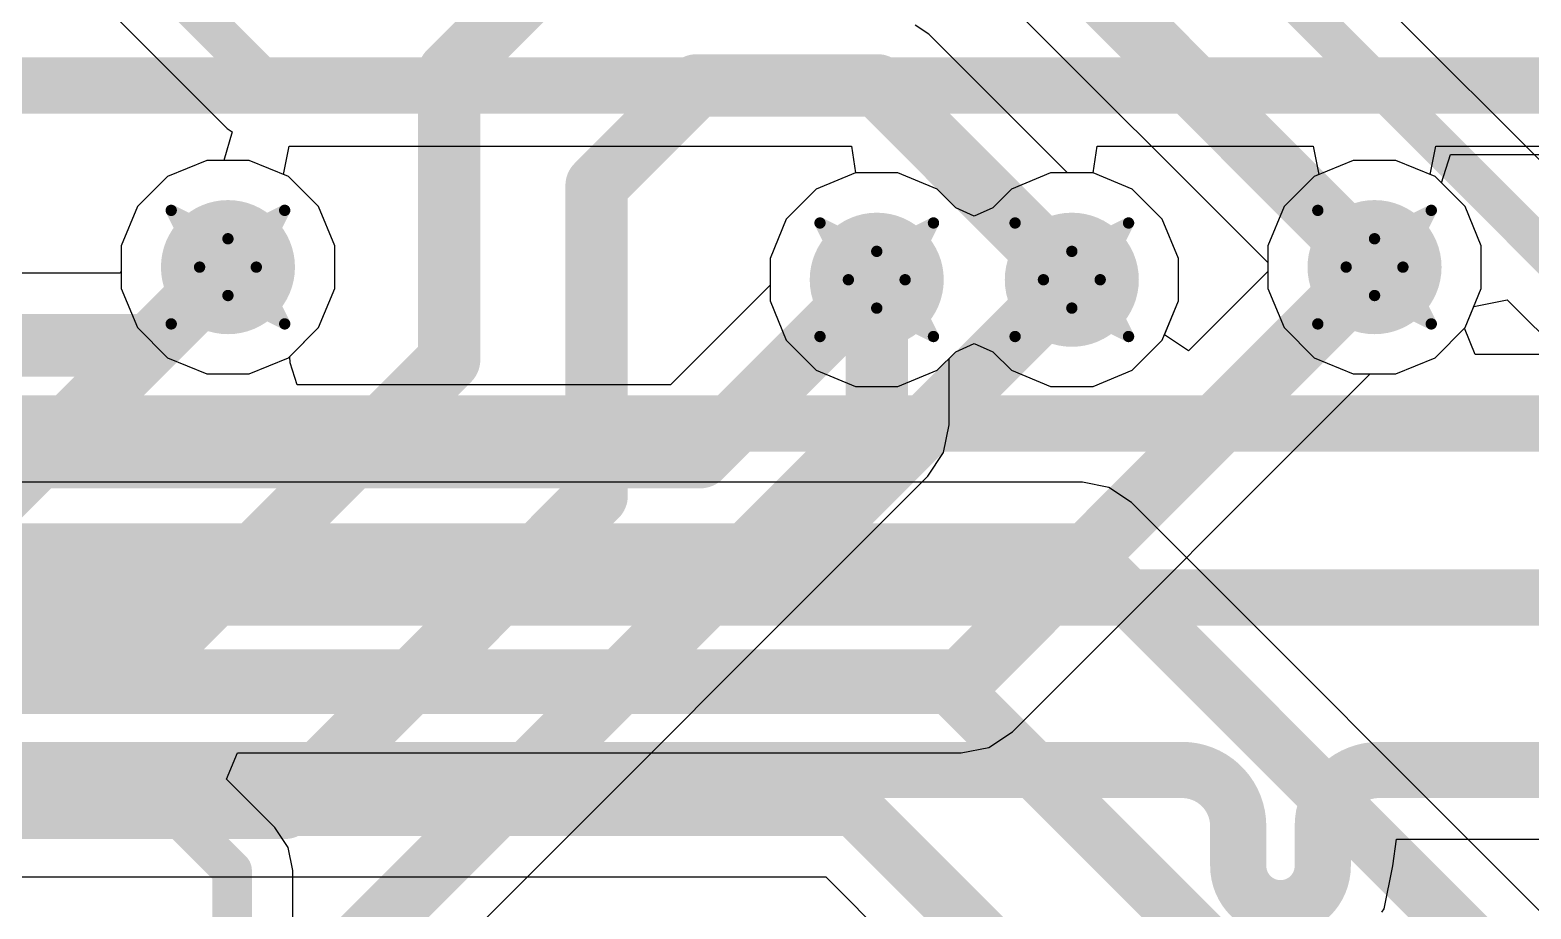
# Model space of a CAD drawing. Header units: inches. Extents: x -3 to 488, y -11 to 93.
# Drawn here: x 93.14 to 99.86, y 19.81 to 23.74 of the extents above; entities that cross this region are included whole.
import ezdxf

# ---------------------------------------------------------------- set-up
doc = ezdxf.new("R2010")
doc.units = ezdxf.units.IN
for name, color, linetype in [('Bottom Layer', 5, 'Continuous'), ('Drill Drawing', 1, 'Continuous'), ('Layer 1', 16, 'Continuous'), ('Layer 2', 76, 'Continuous'), ('Top Layer', 1, 'Continuous'), ('Via Holes', 16, 'Continuous')]:
    doc.layers.add(name, color=color, linetype=linetype)

msp = doc.modelspace()

# ---------------------------------------------------------------- hatches: boundary and pattern name
at = {"layer": 'Bottom Layer'}
h = msp.add_hatch(color=5, dxfattribs=at)
edge = h.paths.add_edge_path()
edge.add_arc((94.02891532, 22.67884212), 0.2999994, 0, 360)
h = msp.add_hatch(color=5, dxfattribs=at)
edge = h.paths.add_edge_path()
edge.add_arc((99.16142982, 22.67884212), 0.2999994, 0, 360)
h = msp.add_hatch(color=5, dxfattribs=at)
edge = h.paths.add_edge_path()
edge.add_arc((96.93308782, 22.62241348), 0.2999994, 0, 360)
h = msp.add_hatch(color=5, dxfattribs=at)
edge = h.paths.add_edge_path()
edge.add_arc((97.80636267999999, 22.62241348), 0.2999994, 0, 360)
at = {"layer": 'Layer 1'}
h = msp.add_hatch(color=16, dxfattribs=at)
edge = h.paths.add_edge_path()
edge.add_arc((94.02891532, 22.67884212), 0.2999994, 0, 360)
h = msp.add_hatch(color=16, dxfattribs=at)
edge = h.paths.add_edge_path()
edge.add_arc((99.16142982, 22.67884212), 0.2999994, 0, 360)
h = msp.add_hatch(color=16, dxfattribs=at)
edge = h.paths.add_edge_path()
edge.add_arc((96.93308782, 22.62241348), 0.2999994, 0, 360)
h = msp.add_hatch(color=16, dxfattribs=at)
edge = h.paths.add_edge_path()
edge.add_arc((97.80636267999999, 22.62241348), 0.2999994, 0, 360)
at = {"layer": 'Layer 2'}
h = msp.add_hatch(color=76, dxfattribs=at)
edge = h.paths.add_edge_path()
edge.add_arc((94.02891532, 22.67884212), 0.2999994, 0, 360)
h = msp.add_hatch(color=76, dxfattribs=at)
edge = h.paths.add_edge_path()
edge.add_arc((99.16142982, 22.67884212), 0.2999994, 0, 360)
h = msp.add_hatch(color=76, dxfattribs=at)
edge = h.paths.add_edge_path()
edge.add_arc((96.93308782, 22.62241348), 0.2999994, 0, 360)
h = msp.add_hatch(color=76, dxfattribs=at)
edge = h.paths.add_edge_path()
edge.add_arc((97.80636267999999, 22.62241348), 0.2999994, 0, 360)
at = {"layer": 'Top Layer'}
h = msp.add_hatch(color=1, dxfattribs=at)
edge = h.paths.add_edge_path()
edge.add_arc((94.02891532, 22.67884212), 0.2999994, 0, 360)
h = msp.add_hatch(color=1, dxfattribs=at)
edge = h.paths.add_edge_path()
edge.add_arc((99.16142982, 22.67884212), 0.2999994, 0, 360)
h = msp.add_hatch(color=1, dxfattribs=at)
edge = h.paths.add_edge_path()
edge.add_arc((96.93308782, 22.62241348), 0.2999994, 0, 360)
h = msp.add_hatch(color=1, dxfattribs=at)
edge = h.paths.add_edge_path()
edge.add_arc((97.80636267999999, 22.62241348), 0.2999994, 0, 360)
at = {"layer": 'Via Holes'}
h = msp.add_hatch(color=7, dxfattribs=at)
edge = h.paths.add_edge_path()
edge.add_arc((94.02891532, 22.67884212), 0.1499997, 0, 360)
h = msp.add_hatch(color=7, dxfattribs=at)
edge = h.paths.add_edge_path()
edge.add_arc((99.16142982, 22.67884212), 0.1499997, 0, 360)
h = msp.add_hatch(color=7, dxfattribs=at)
edge = h.paths.add_edge_path()
edge.add_arc((96.93308782, 22.62241348), 0.1499997, 0, 360)
h = msp.add_hatch(color=7, dxfattribs=at)
edge = h.paths.add_edge_path()
edge.add_arc((97.80636267999999, 22.62241348), 0.1499997, 0, 360)

# ---------------------------------------------------------------- linework, layer by layer
at = {"layer": 'Bottom Layer'}
for p, q in [((102.75265454, 20.30475238), (98.76104962, 24.29635984)), ((97.49454974, 23.8879126), (98.68363041999999, 22.69883192)), ((97.16586611999999, 23.72071964), (97.10571637999999, 23.7609126)), ((97.78637288, 23.10021288), (97.16586611999999, 23.72071964)), ((97.90140185999999, 23.10021288), (97.78637288, 23.10021288)), ((98.07701492, 23.02747236), (97.90140185999999, 23.10021288)), ((98.21142155999999, 22.89306572), (98.07701492, 23.02747236)), ((98.28416207999999, 22.71745266), (98.21142155999999, 22.89306572)), ((98.28416207999999, 22.5273743), (98.28416207999999, 22.71745266)), ((98.68363041999999, 22.69883192), (98.68363041999999, 22.58380294)), ((98.68363041999999, 22.58380294), (98.75637094, 22.40818988)), ((98.21142155999999, 22.35176124), (98.28416207999999, 22.5273743)), ((99.60573677999999, 22.50294458), (99.75554598, 22.53274386)), ((99.75554598, 22.53274386), (102.28845684, 19.999833)), ((99.5664887, 22.40818988), (99.60573677999999, 22.50294458)), ((98.75637094, 22.40818988), (98.89077757999999, 22.27378324)), ((99.43208206, 22.27378324), (99.5664887, 22.40818988)), ((97.28675741999999, 22.30037196), (97.36972652, 22.33759312)), ((97.36972652, 22.33759312), (97.45269307999999, 22.30037196)), ((98.07701492, 22.2173546), (98.21142155999999, 22.35176124)), ((97.25680828, 22.27042282), (97.28675741999999, 22.30037196)), ((97.25680828, 21.97315392), (97.25680828, 22.27042282)), ((97.45269307999999, 22.30037196), (97.53571043999999, 22.2173546)), ((98.89077757999999, 22.27378324), (99.06639064, 22.20104272)), ((99.256469, 22.20104272), (99.43208206, 22.27378324)), ((97.53571043999999, 22.2173546), (97.71132349999999, 22.14461408)), ((97.90140185999999, 22.14461408), (98.07701492, 22.2173546)), ((99.06639064, 22.20104272), (99.256469, 22.20104272)), ((97.71132349999999, 22.14461408), (97.90140185999999, 22.14461408)), ((97.23216774, 21.8492705), (97.25680828, 21.97315392)), ((97.16199261999999, 21.74424912), (97.23216774, 21.8492705)), ((94.85621363999999, 19.43847014), (97.16199261999999, 21.74424912))]:
    msp.add_line(p, q, dxfattribs=at)
for points, const_width in [([(96.3641456, 26.30870278), (102.56038162, 20.11246676)], 0.1778), ([(95.01877617999999, 23.55123306), (95.67917618, 24.21163306)], 0.2794), ([(97.62863888, 24.21163306), (99.16142982, 22.67884212)], 0.2794), ([(95.01877617999999, 22.26394582), (95.01877617999999, 23.55123306)], 0.2794), ([(95.67917618, 23.04411698), (96.12687403999999, 23.49181484)], 0.2794), ([(96.12687403999999, 23.49181484), (96.93696132, 23.49181484)], 0.2794), ([(96.93696132, 23.49181484), (97.80636267999999, 22.62241348)], 0.2794), ([(95.67917618, 21.65561074), (95.67917618, 23.04411698)], 0.2794), ([(92.99864814, 21.64857494), (94.02891532, 22.67884212)], 0.2794), ([(96.93308782, 21.97315392), (96.93308782, 22.62241348)], 0.2794), ([(93.78385612, 21.02902576), (95.01877617999999, 22.26394582)], 0.2794), ([(94.62730884, 19.66737494), (96.93308782, 21.97315392)], 0.2794), ([(94.28346903999999, 20.2599036), (95.67917618, 21.65561074)], 0.2794), ([(80.90632536, 21.02902576), (93.78385612, 21.02902576)], 0.2794), ([(76.92857613999999, 20.2599036), (94.28346903999999, 20.2599036)], 0.2794)]:
    msp.add_lwpolyline(points, dxfattribs=dict(at, const_width=const_width))
at = {"layer": 'Bottom Layer', "const_width": 0.1397}
for points in [[(94.94892618, 23.55123306, 1), (95.08862618, 23.55123306, 1)], [(94.94892618, 23.55123306, 1), (95.08862618, 23.55123306, 1)], [(96.05702404, 23.49181484, 1), (96.19672403999999, 23.49181484, 1)], [(96.05702404, 23.49181484, 1), (96.19672403999999, 23.49181484, 1)], [(96.86711131999999, 23.49181484, 1), (97.00681132, 23.49181484, 1)], [(96.86711131999999, 23.49181484, 1), (97.00681132, 23.49181484, 1)], [(95.60932618, 23.04411698, 1), (95.74902618, 23.04411698, 1)], [(95.60932618, 23.04411698, 1), (95.74902618, 23.04411698, 1)], [(93.95906532, 22.67884212, 1), (94.09876532, 22.67884212, 1)], [(99.09157981999999, 22.67884212, 1), (99.23127982, 22.67884212, 1)], [(96.86323782, 22.62241348, 1), (97.00293782, 22.62241348, 1)], [(97.73651267999999, 22.62241348, 1), (97.87621268, 22.62241348, 1)], [(94.94892618, 22.26394582, 1), (95.08862618, 22.26394582, 1)], [(94.94892618, 22.26394582, 1), (95.08862618, 22.26394582, 1)], [(96.86323782, 21.97315392, 1), (97.00293782, 21.97315392, 1)], [(96.86323782, 21.97315392, 1), (97.00293782, 21.97315392, 1)], [(95.60932618, 21.65561074, 1), (95.74902618, 21.65561074, 1)], [(95.60932618, 21.65561074, 1), (95.74902618, 21.65561074, 1)], [(93.71400612, 21.02902576, 1), (93.85370612, 21.02902576, 1)], [(93.71400612, 21.02902576, 1), (93.85370612, 21.02902576, 1)], [(94.21361904, 20.2599036, 1), (94.35331904, 20.2599036, 1)], [(94.21361904, 20.2599036, 1), (94.35331904, 20.2599036, 1)]]:
    msp.add_lwpolyline(points, format="xyb", close=True, dxfattribs=at)
at = {"layer": 'Drill Drawing', "const_width": 0.0508}
for points in [[(93.77491531999999, 22.93284212), (94.02891532, 22.80584212)], [(93.77491531999999, 22.93284212), (93.90191531999999, 22.67884212)], [(94.02891532, 22.80584212), (94.28291531999999, 22.93284212)], [(94.15591531999999, 22.67884212), (94.28291531999999, 22.93284212)], [(98.90742981999999, 22.93284212), (99.16142982, 22.80584212)], [(98.90742981999999, 22.93284212), (99.03442981999999, 22.67884212)], [(99.16142982, 22.80584212), (99.41542982, 22.93284212)], [(99.28842981999999, 22.67884212), (99.41542982, 22.93284212)], [(96.67908781999999, 22.87641348), (96.93308782, 22.74941348)], [(96.67908781999999, 22.87641348), (96.80608781999999, 22.62241348)], [(96.93308782, 22.74941348), (97.18708781999999, 22.87641348)], [(97.06008781999999, 22.62241348), (97.18708781999999, 22.87641348)], [(97.55236267999999, 22.87641348), (97.80636267999999, 22.74941348)], [(97.55236267999999, 22.87641348), (97.67936268, 22.62241348)], [(97.80636267999999, 22.74941348), (98.06036268, 22.87641348)], [(97.93336267999999, 22.62241348), (98.06036268, 22.87641348)], [(93.77491531999999, 22.42484212), (93.90191531999999, 22.67884212)], [(94.15591531999999, 22.67884212), (94.28291531999999, 22.42484212)], [(96.67908781999999, 22.36841348), (96.80608781999999, 22.62241348)], [(97.06008781999999, 22.62241348), (97.18708781999999, 22.36841348)], [(97.55236267999999, 22.36841348), (97.67936268, 22.62241348)], [(97.93336267999999, 22.62241348), (98.06036268, 22.36841348)], [(98.90742981999999, 22.42484212), (99.03442981999999, 22.67884212)], [(99.28842981999999, 22.67884212), (99.41542982, 22.42484212)], [(93.77491531999999, 22.42484212), (94.02891532, 22.55184212)], [(94.02891532, 22.55184212), (94.28291531999999, 22.42484212)], [(98.90742981999999, 22.42484212), (99.16142982, 22.55184212)], [(99.16142982, 22.55184212), (99.41542982, 22.42484212)], [(96.67908781999999, 22.36841348), (96.93308782, 22.49541348)], [(96.93308782, 22.49541348), (97.18708781999999, 22.36841348)], [(97.55236267999999, 22.36841348), (97.80636267999999, 22.49541348)], [(97.80636267999999, 22.49541348), (98.06036268, 22.36841348)]]:
    msp.add_lwpolyline(points, dxfattribs=at)
at = {"layer": 'Drill Drawing', "const_width": 0.0254}
for points in [[(93.76221532, 22.93284212, 1), (93.78761532, 22.93284212, 1)], [(93.76221532, 22.93284212, 1), (93.78761532, 22.93284212, 1)], [(94.27021532, 22.93284212, 1), (94.29561532, 22.93284212, 1)], [(94.27021532, 22.93284212, 1), (94.29561532, 22.93284212, 1)], [(98.89472982, 22.93284212, 1), (98.92012982, 22.93284212, 1)], [(98.89472982, 22.93284212, 1), (98.92012982, 22.93284212, 1)], [(99.40272981999999, 22.93284212, 1), (99.42812982, 22.93284212, 1)], [(99.40272981999999, 22.93284212, 1), (99.42812982, 22.93284212, 1)], [(96.66638782, 22.87641348, 1), (96.69178782, 22.87641348, 1)], [(96.66638782, 22.87641348, 1), (96.69178782, 22.87641348, 1)], [(97.17438781999999, 22.87641348, 1), (97.19978782, 22.87641348, 1)], [(97.17438781999999, 22.87641348, 1), (97.19978782, 22.87641348, 1)], [(97.53966267999999, 22.87641348, 1), (97.56506268, 22.87641348, 1)], [(97.53966267999999, 22.87641348, 1), (97.56506268, 22.87641348, 1)], [(98.04766268, 22.87641348, 1), (98.07306267999999, 22.87641348, 1)], [(98.04766268, 22.87641348, 1), (98.07306267999999, 22.87641348, 1)], [(94.01621532, 22.80584212, 1), (94.04161531999999, 22.80584212, 1)], [(94.01621532, 22.80584212, 1), (94.04161531999999, 22.80584212, 1)], [(99.14872982, 22.80584212, 1), (99.17412981999999, 22.80584212, 1)], [(99.14872982, 22.80584212, 1), (99.17412981999999, 22.80584212, 1)], [(96.92038781999999, 22.74941348, 1), (96.94578781999999, 22.74941348, 1)], [(96.92038781999999, 22.74941348, 1), (96.94578781999999, 22.74941348, 1)], [(97.79366268, 22.74941348, 1), (97.81906267999999, 22.74941348, 1)], [(97.79366268, 22.74941348, 1), (97.81906267999999, 22.74941348, 1)], [(93.88921531999999, 22.67884212, 1), (93.91461532, 22.67884212, 1)], [(93.88921531999999, 22.67884212, 1), (93.91461532, 22.67884212, 1)], [(94.14321532, 22.67884212, 1), (94.16861532, 22.67884212, 1)], [(94.14321532, 22.67884212, 1), (94.16861532, 22.67884212, 1)], [(96.79338781999999, 22.62241348, 1), (96.81878782, 22.62241348, 1)], [(96.79338781999999, 22.62241348, 1), (96.81878782, 22.62241348, 1)], [(97.04738782, 22.62241348, 1), (97.07278782, 22.62241348, 1)], [(97.04738782, 22.62241348, 1), (97.07278782, 22.62241348, 1)], [(97.66666268, 22.62241348, 1), (97.69206267999999, 22.62241348, 1)], [(97.66666268, 22.62241348, 1), (97.69206267999999, 22.62241348, 1)], [(97.92066267999999, 22.62241348, 1), (97.94606268, 22.62241348, 1)], [(97.92066267999999, 22.62241348, 1), (97.94606268, 22.62241348, 1)], [(99.02172982, 22.67884212, 1), (99.04712982, 22.67884212, 1)], [(99.02172982, 22.67884212, 1), (99.04712982, 22.67884212, 1)], [(99.27572982, 22.67884212, 1), (99.30112981999999, 22.67884212, 1)], [(99.27572982, 22.67884212, 1), (99.30112981999999, 22.67884212, 1)], [(94.01621532, 22.55184212, 1), (94.04161531999999, 22.55184212, 1)], [(94.01621532, 22.55184212, 1), (94.04161531999999, 22.55184212, 1)], [(99.14872982, 22.55184212, 1), (99.17412981999999, 22.55184212, 1)], [(99.14872982, 22.55184212, 1), (99.17412981999999, 22.55184212, 1)], [(96.92038781999999, 22.49541348, 1), (96.94578781999999, 22.49541348, 1)], [(96.92038781999999, 22.49541348, 1), (96.94578781999999, 22.49541348, 1)], [(97.79366268, 22.49541348, 1), (97.81906267999999, 22.49541348, 1)], [(97.79366268, 22.49541348, 1), (97.81906267999999, 22.49541348, 1)], [(93.76221532, 22.42484212, 1), (93.78761532, 22.42484212, 1)], [(93.76221532, 22.42484212, 1), (93.78761532, 22.42484212, 1)], [(94.27021532, 22.42484212, 1), (94.29561532, 22.42484212, 1)], [(94.27021532, 22.42484212, 1), (94.29561532, 22.42484212, 1)], [(98.89472982, 22.42484212, 1), (98.92012982, 22.42484212, 1)], [(98.89472982, 22.42484212, 1), (98.92012982, 22.42484212, 1)], [(99.40272981999999, 22.42484212, 1), (99.42812982, 22.42484212, 1)], [(99.40272981999999, 22.42484212, 1), (99.42812982, 22.42484212, 1)], [(96.66638782, 22.36841348, 1), (96.69178782, 22.36841348, 1)], [(96.66638782, 22.36841348, 1), (96.69178782, 22.36841348, 1)], [(97.17438781999999, 22.36841348, 1), (97.19978782, 22.36841348, 1)], [(97.17438781999999, 22.36841348, 1), (97.19978782, 22.36841348, 1)], [(97.53966267999999, 22.36841348, 1), (97.56506268, 22.36841348, 1)], [(97.53966267999999, 22.36841348, 1), (97.56506268, 22.36841348, 1)], [(98.04766268, 22.36841348, 1), (98.07306267999999, 22.36841348, 1)], [(98.04766268, 22.36841348, 1), (98.07306267999999, 22.36841348, 1)]]:
    msp.add_lwpolyline(points, format="xyb", close=True, dxfattribs=at)
at = {"layer": 'Layer 1'}
for p, q in [((99.46064435999999, 23.0553387), (99.50103797999999, 23.1823387)), ((99.50103797999999, 23.1823387), (102.35044046, 23.1823387)), ((99.5664887, 22.94949436), (99.46064435999999, 23.0553387)), ((99.63922922, 22.7738813), (99.5664887, 22.94949436)), ((99.63922922, 22.58380294), (99.63922922, 22.7738813)), ((99.5664887, 22.40818988), (99.63922922, 22.58380294)), ((99.5639487, 22.40564988), (99.5664887, 22.40818988)), ((99.61255159999999, 22.28831712), (99.5639487, 22.40564988)), ((103.25926262, 22.28831712), (99.61255159999999, 22.28831712)), ((99.24288, 19.99972124), (99.25981671999999, 20.1197083)), ((99.25981671999999, 20.1197083), (100.6217317, 20.1197083)), ((99.20463268, 19.80745848), (99.24287746, 19.99972124)), ((99.24287746, 19.99972124), (99.24288, 19.99972124)), ((99.19475207999999, 19.7926706), (99.20463268, 19.80745848))]:
    msp.add_line(p, q, dxfattribs=at)
at = {"layer": 'Layer 1', "const_width": 0.25146}
for points in [[(75.92893628, 23.49181484), (102.35045316, 23.49181484)], [(80.66059051999999, 21.97884098), (103.6254976, 21.97884098)], [(76.48485337999999, 21.20104218), (100.96237618, 21.20104218)], [(76.44148288, 20.42918444), (97.79557022, 20.42918444)], [(97.79557022, 20.42918444), (98.29977292, 20.42918444)], [(99.18115291999999, 20.42918444), (100.23357652, 20.42918444)], [(98.55123291999999, 19.99972378), (98.55123291999999, 20.17772444)], [(98.92969292, 19.99972378), (98.92969292, 20.17772444)]]:
    msp.add_lwpolyline(points, dxfattribs=at)
at = {"layer": 'Layer 1', "const_width": 0.12573}
for points in [[(97.73270522, 20.42918444, 1), (97.85843521999999, 20.42918444, 1)], [(97.73270522, 20.42918444, 1), (97.85843521999999, 20.42918444, 1)], [(98.23690792, 20.42918444, 1), (98.36263792, 20.42918444, 1)], [(98.23690792, 20.42918444, 1), (98.36263792, 20.42918444, 1)], [(99.11828792, 20.42918444, 1), (99.24401791999999, 20.42918444, 1)], [(99.11828792, 20.42918444, 1), (99.24401791999999, 20.42918444, 1)], [(98.48836792, 20.17772444, 1), (98.61409791999999, 20.17772444, 1)], [(98.48836792, 20.17772444, 1), (98.61409791999999, 20.17772444, 1)], [(98.86682791999999, 20.17772444, 1), (98.99255792, 20.17772444, 1)], [(98.86682791999999, 20.17772444, 1), (98.99255792, 20.17772444, 1)], [(98.48836792, 19.99972378, 1), (98.61409791999999, 19.99972378, 1)], [(98.48836792, 19.99972378, 1), (98.61409791999999, 19.99972378, 1)], [(98.86682791999999, 19.99972378, 1), (98.99255792, 19.99972378, 1)], [(98.86682791999999, 19.99972378, 1), (98.99255792, 19.99972378, 1)]]:
    msp.add_lwpolyline(points, format="xyb", close=True, dxfattribs=at)
at = {"layer": 'Layer 1', "const_width": 0.25146}
for points in [[(98.29977292, 20.42918444, -0.4142135623730951), (98.55123291999999, 20.17772444)], [(98.92969292, 20.17772444, -0.4142135623730951), (99.18115291999999, 20.42918444)], [(98.92969292, 19.99972378, -0.9999999999999999), (98.55123291999999, 19.99972378)]]:
    msp.add_lwpolyline(points, format="xyb", dxfattribs=at)
at = {"layer": 'Layer 2'}
for p, q in [((92.38809564, 24.9360944), (94.02465574, 23.2995343)), ((94.0484403, 23.28364152), (94.00991358, 23.15664152)), ((94.02465574, 23.2995343), (94.0484403, 23.28364152)), ((94.27786834, 23.09289006), (94.30312864, 23.21989006)), ((94.30312864, 23.21989006), (96.82036769999999, 23.21989006)), ((96.82036769999999, 23.21989006), (96.83804609999999, 23.10021288)), ((97.90140439999999, 23.10021288), (97.9190828, 23.21989006)), ((97.9190828, 23.21989006), (98.8872165, 23.21989006)), ((98.8872165, 23.21989006), (98.9124768, 23.09289006)), ((99.41038284, 23.09289006), (99.43564314, 23.21989006)), ((99.43564314, 23.21989006), (103.0600809, 23.21989006)), ((93.93387614, 23.15664152), (93.75826307999999, 23.083901)), ((94.00991358, 23.15664152), (93.93387614, 23.15664152)), ((93.75826307999999, 23.083901), (93.62385644, 22.94949436)), ((94.29956755999999, 23.083901), (94.27786834, 23.09289006)), ((94.4339742, 22.94949436), (94.29956755999999, 23.083901)), ((96.83804609999999, 23.10021288), (96.66243558, 23.02747236)), ((98.07701492, 23.02747236), (97.90140439999999, 23.10021288)), ((98.89077757999999, 23.083901), (98.75637094, 22.94949436)), ((98.9124768, 23.09289006), (98.89077757999999, 23.083901)), ((99.43208206, 23.083901), (99.41038284, 23.09289006)), ((99.5664887, 22.94949436), (99.43208206, 23.083901)), ((96.66243558, 23.02747236), (96.52802893999998, 22.89306572)), ((98.21142155999999, 22.89306572), (98.07701492, 23.02747236)), ((93.62385644, 22.94949436), (93.55111591999999, 22.7738813)), ((94.50671471999999, 22.7738813), (94.4339742, 22.94949436)), ((98.75637094, 22.94949436), (98.68363041999999, 22.7738813)), ((99.63922922, 22.7738813), (99.5664887, 22.94949436)), ((96.52802893999998, 22.89306572), (96.45528841999999, 22.71745266)), ((98.28416207999999, 22.71745266), (98.21142155999999, 22.89306572)), ((93.55111591999999, 22.7738813), (93.55111591999999, 22.58380294)), ((94.50671471999999, 22.58380294), (94.50671471999999, 22.7738813)), ((96.45528841999999, 22.71745266), (96.45528841999999, 22.5273743)), ((98.28416207999999, 22.5273743), (98.28416207999999, 22.71745266)), ((98.68363041999999, 22.7738813), (98.68363041999999, 22.58380294)), ((99.63922922, 22.58380294), (99.63922922, 22.7738813)), ((93.55111591999999, 22.58380294), (93.62385644, 22.40818988)), ((94.4339742, 22.40818988), (94.50671471999999, 22.58380294)), ((98.68363041999999, 22.58380294), (98.75637094, 22.40818988)), ((99.5664887, 22.40818988), (99.63922922, 22.58380294)), ((96.45528841999999, 22.5273743), (96.52802893999998, 22.35176124)), ((98.21142155999999, 22.35176124), (98.28416207999999, 22.5273743)), ((93.62385644, 22.40818988), (93.75826307999999, 22.27378324)), ((94.29956755999999, 22.27378324), (94.4339742, 22.40818988)), ((98.75637094, 22.40818988), (98.89077757999999, 22.27378324)), ((99.43208206, 22.27378324), (99.5664887, 22.40818988)), ((96.52802893999998, 22.35176124), (96.66243558, 22.2173546)), ((97.28675741999999, 22.30037196), (97.36972652, 22.33759312)), ((97.36972652, 22.33759312), (97.45269307999999, 22.30037196)), ((98.07701492, 22.2173546), (98.21142155999999, 22.35176124)), ((93.75826307999999, 22.27378324), (93.93387614, 22.20104272)), ((94.1239545, 22.20104272), (94.29956755999999, 22.27378324)), ((97.20374005999999, 22.2173546), (97.28675741999999, 22.30037196)), ((97.45269307999999, 22.30037196), (97.53571043999999, 22.2173546)), ((98.89077757999999, 22.27378324), (99.06639064, 22.20104272)), ((99.256469, 22.20104272), (99.43208206, 22.27378324)), ((93.93387614, 22.20104272), (94.1239545, 22.20104272)), ((96.66243558, 22.2173546), (96.83804864, 22.14461408)), ((97.028127, 22.14461408), (97.20374005999999, 22.2173546)), ((97.53571043999999, 22.2173546), (97.71132349999999, 22.14461408)), ((97.90140185999999, 22.14461408), (98.07701492, 22.2173546)), ((99.06639064, 22.20104272), (99.256469, 22.20104272)), ((96.83804864, 22.14461408), (97.028127, 22.14461408)), ((97.71132349999999, 22.14461408), (97.90140185999999, 22.14461408)), ((97.85424929999999, 21.7160475), (83.60447084, 21.7160475)), ((97.85426199999999, 21.71605004), (97.85424929999999, 21.7160475)), ((97.97269458, 21.692489), (97.85426199999999, 21.71605004)), ((98.0730957, 21.62540506), (97.97269458, 21.692489)), ((100.06360226, 19.63489596), (98.0730957, 21.62540506)), ((77.42600465999999, 19.95042746), (96.70464276, 19.95042746)), ((96.70464276, 19.95042746), (97.87802116, 18.7770516))]:
    msp.add_line(p, q, dxfattribs=at)
for points, const_width in [([(92.58037617999999, 25.12837494), (94.21693627999998, 23.49181484)], 0.1778), ([(94.21693627999998, 23.49181484), (103.1727172, 23.49181484)], 0.1778), ([(84.05065739999999, 21.40657136), (97.85426199999999, 21.40657136)], 0.25146), ([(97.85426199999999, 21.40657136), (99.84477618, 19.41605718)], 0.25146), ([(77.91222416, 20.80523906), (97.26145902, 20.80523906)], 0.25146), ([(97.26145902, 20.80523906), (99.03749813999998, 19.02919994)], 0.25146), ([(77.42599195999999, 20.2599036), (96.83283401999999, 20.2599036)], 0.25146), ([(96.83283401999999, 20.2599036), (98.18749729999999, 18.90524032)], 0.25146)]:
    msp.add_lwpolyline(points, dxfattribs=dict(at, const_width=const_width))
for points, const_width in [([(94.17248627999999, 23.49181484, 1), (94.26138628, 23.49181484, 1)], 0.0889), ([(94.17248627999999, 23.49181484, 1), (94.26138628, 23.49181484, 1)], 0.0889), ([(97.79139699999999, 21.40657136, 1), (97.917127, 21.40657136, 1)], 0.12573), ([(97.79139699999999, 21.40657136, 1), (97.917127, 21.40657136, 1)], 0.12573), ([(97.19859402, 20.80523906, 1), (97.32432402, 20.80523906, 1)], 0.12573), ([(97.19859402, 20.80523906, 1), (97.32432402, 20.80523906, 1)], 0.12573), ([(96.76996901999999, 20.2599036, 1), (96.89569902, 20.2599036, 1)], 0.12573), ([(96.76996901999999, 20.2599036, 1), (96.89569902, 20.2599036, 1)], 0.12573)]:
    msp.add_lwpolyline(points, format="xyb", close=True, dxfattribs=dict(at, const_width=const_width))
at = {"layer": 'Top Layer'}
for p, q in [((93.93387614, 23.15664152), (93.75826307999999, 23.083901)), ((94.1239545, 23.15664152), (93.93387614, 23.15664152)), ((94.29956755999999, 23.083901), (94.1239545, 23.15664152)), ((99.06639064, 23.15664152), (98.89077757999999, 23.083901)), ((99.256469, 23.15664152), (99.06639064, 23.15664152)), ((99.43208206, 23.083901), (99.256469, 23.15664152)), ((93.75826307999999, 23.083901), (93.62385644, 22.94949436)), ((94.4339742, 22.94949436), (94.29956755999999, 23.083901)), ((96.83804864, 23.10021288), (96.66243558, 23.02747236)), ((97.028127, 23.10021288), (96.83804864, 23.10021288)), ((97.20374005999999, 23.02747236), (97.028127, 23.10021288)), ((97.71132349999999, 23.10021288), (97.53571043999999, 23.02747236)), ((97.90140185999999, 23.10021288), (97.71132349999999, 23.10021288)), ((98.07701492, 23.02747236), (97.90140185999999, 23.10021288)), ((98.89077757999999, 23.083901), (98.75637094, 22.94949436)), ((99.5664887, 22.94949436), (99.43208206, 23.083901)), ((96.66243558, 23.02747236), (96.52802893999998, 22.89306572)), ((97.28675741999999, 22.944455), (97.20374005999999, 23.02747236)), ((97.53571043999999, 23.02747236), (97.45269307999999, 22.944455)), ((98.21142155999999, 22.89306572), (98.07701492, 23.02747236)), ((93.62385644, 22.94949436), (93.55111591999999, 22.7738813)), ((94.50671471999999, 22.7738813), (94.4339742, 22.94949436)), ((97.36972398, 22.90723384), (97.28675741999999, 22.944455)), ((97.45269307999999, 22.944455), (97.36972398, 22.90723384)), ((98.75637094, 22.94949436), (98.68363041999999, 22.7738813)), ((99.63922922, 22.7738813), (99.5664887, 22.94949436)), ((96.52802893999998, 22.89306572), (96.45528841999999, 22.71745266)), ((98.28416207999999, 22.71745266), (98.21142155999999, 22.89306572)), ((93.55111591999999, 22.7738813), (93.55111591999999, 22.65885232)), ((94.50671471999999, 22.58380294), (94.50671471999999, 22.7738813)), ((96.45528841999999, 22.71745266), (96.45528841999999, 22.59855018)), ((98.28416207999999, 22.5273743), (98.28416207999999, 22.71745266)), ((98.68363041999999, 22.7738813), (98.68363041999999, 22.65885232)), ((99.63922922, 22.58380294), (99.63922922, 22.7738813)), ((93.54482687999999, 22.65256328), (93.06529773999999, 22.65256328)), ((93.55111591999999, 22.65885232), (93.54482687999999, 22.65256328)), ((98.68363041999999, 22.65885232), (98.32933344, 22.30455534)), ((94.4339742, 22.40818988), (94.50671471999999, 22.58380294)), ((96.45528841999999, 22.59855018), (96.00930251999999, 22.15256428)), ((99.5664887, 22.40818988), (99.63922922, 22.58380294)), ((98.22166537999999, 22.37649322), (98.28416207999999, 22.5273743)), ((94.3053486, 22.27956428), (94.4339742, 22.40818988)), ((98.32933344, 22.30455534), (98.22166537999999, 22.37649322)), ((99.43208206, 22.27378324), (99.5664887, 22.40818988)), ((94.30725106, 22.25004186), (94.3053486, 22.27956428)), ((94.3387877, 22.15256428), (94.30725106, 22.25004186)), ((99.256469, 22.20104272), (99.43208206, 22.27378324)), ((97.54033577999999, 20.59993848), (99.14144001999999, 22.20104272)), ((99.14144001999999, 22.20104272), (99.256469, 22.20104272)), ((96.00930251999999, 22.15256428), (94.3387877, 22.15256428)), ((97.4353144, 20.52976336), (97.54033577999999, 20.59993848)), ((94.02281423999999, 20.38779006), (94.0714146, 20.50512282)), ((94.0714146, 20.50512282), (97.31143098, 20.50512282)), ((97.31143098, 20.50512282), (97.4353144, 20.52976336)), ((94.23947369999999, 20.17112806), (94.02281423999999, 20.38779006)), ((94.23948132, 20.17112298), (94.23947369999999, 20.17112806)), ((94.2984271, 20.0829037), (94.23948132, 20.17112298)), ((94.31912809999999, 19.97884244), (94.2984271, 20.0829037)), ((94.31912556, 19.97882974), (94.31912809999999, 19.97884244)), ((94.31912556, 17.63937036), (94.31912556, 19.97882974))]:
    msp.add_line(p, q, dxfattribs=at)
for points, const_width in [([(93.67891602, 22.32884282), (94.02891532, 22.67884212)], 0.2794), ([(97.31143098, 20.82884328), (99.16142982, 22.67884212)], 0.2794), ([(96.14339165999999, 21.82884382), (96.93695878, 22.62241094)], 0.2794), ([(96.51279148, 21.32884228), (97.80636267999999, 22.62241348)], 0.2794), ([(96.93308782, 22.62241348), (96.93309036, 22.62241348)], 0.2794), ([(96.93309036, 22.62241348), (96.9350233, 22.62434642)], 0.2794), ([(96.9350233, 22.62434642), (96.93695878, 22.62241094)], 0.2794), ([(92.28749893999999, 22.32884282), (93.67891602, 22.32884282)], 0.2794), ([(92.28749893999999, 21.82884382), (96.14339165999999, 21.82884382)], 0.2794), ([(92.28749893999999, 21.32884228), (96.51279148, 21.32884228)], 0.2794), ([(92.28749893999999, 20.82884328), (97.31143098, 20.82884328)], 0.2794), ([(92.28749893999999, 20.32884174), (93.69720148, 20.32884174)], 0.1778), ([(93.69720148, 20.32884174), (94.04720078, 19.97884244)], 0.1778), ([(94.04720078, 17.52673406), (94.04720078, 19.97884244)], 0.1778)]:
    msp.add_lwpolyline(points, dxfattribs=dict(at, const_width=const_width))
for points, const_width in [([(93.95906532, 22.67884212, 1), (94.09876532, 22.67884212, 1)], 0.1397), ([(99.09157981999999, 22.67884212, 1), (99.23127982, 22.67884212, 1)], 0.1397), ([(96.86323782, 22.62241348, 1), (97.00293782, 22.62241348, 1)], 0.1397), ([(96.86324035999999, 22.62241348, 1), (97.00294035999998, 22.62241348, 1)], 0.1397), ([(96.86324035999999, 22.62241348, 1), (97.00294035999998, 22.62241348, 1)], 0.1397), ([(96.8651733, 22.62434642, 1), (97.0048733, 22.62434642, 1)], 0.1397), ([(96.8651733, 22.62434642, 1), (97.0048733, 22.62434642, 1)], 0.1397), ([(96.86710878, 22.62241094, 1), (97.00680878, 22.62241094, 1)], 0.1397), ([(96.86710878, 22.62241094, 1), (97.00680878, 22.62241094, 1)], 0.1397), ([(97.73651267999999, 22.62241348, 1), (97.87621268, 22.62241348, 1)], 0.1397), ([(93.60906601999999, 22.32884282, 1), (93.74876601999999, 22.32884282, 1)], 0.1397), ([(93.60906601999999, 22.32884282, 1), (93.74876601999999, 22.32884282, 1)], 0.1397), ([(96.07354165999999, 21.82884382, 1), (96.21324166, 21.82884382, 1)], 0.1397), ([(96.07354165999999, 21.82884382, 1), (96.21324166, 21.82884382, 1)], 0.1397), ([(96.44294147999999, 21.32884228, 1), (96.58264147999999, 21.32884228, 1)], 0.1397), ([(96.44294147999999, 21.32884228, 1), (96.58264147999999, 21.32884228, 1)], 0.1397), ([(97.24158098, 20.82884328, 1), (97.38128097999999, 20.82884328, 1)], 0.1397), ([(97.24158098, 20.82884328, 1), (97.38128097999999, 20.82884328, 1)], 0.1397), ([(93.65275148, 20.32884174, 1), (93.74165148, 20.32884174, 1)], 0.0889), ([(93.65275148, 20.32884174, 1), (93.74165148, 20.32884174, 1)], 0.0889), ([(94.00275077999999, 19.97884244, 1), (94.09165078, 19.97884244, 1)], 0.0889), ([(94.00275077999999, 19.97884244, 1), (94.09165078, 19.97884244, 1)], 0.0889)]:
    msp.add_lwpolyline(points, format="xyb", close=True, dxfattribs=dict(at, const_width=const_width))

doc.saveas('drawing.dxf')
